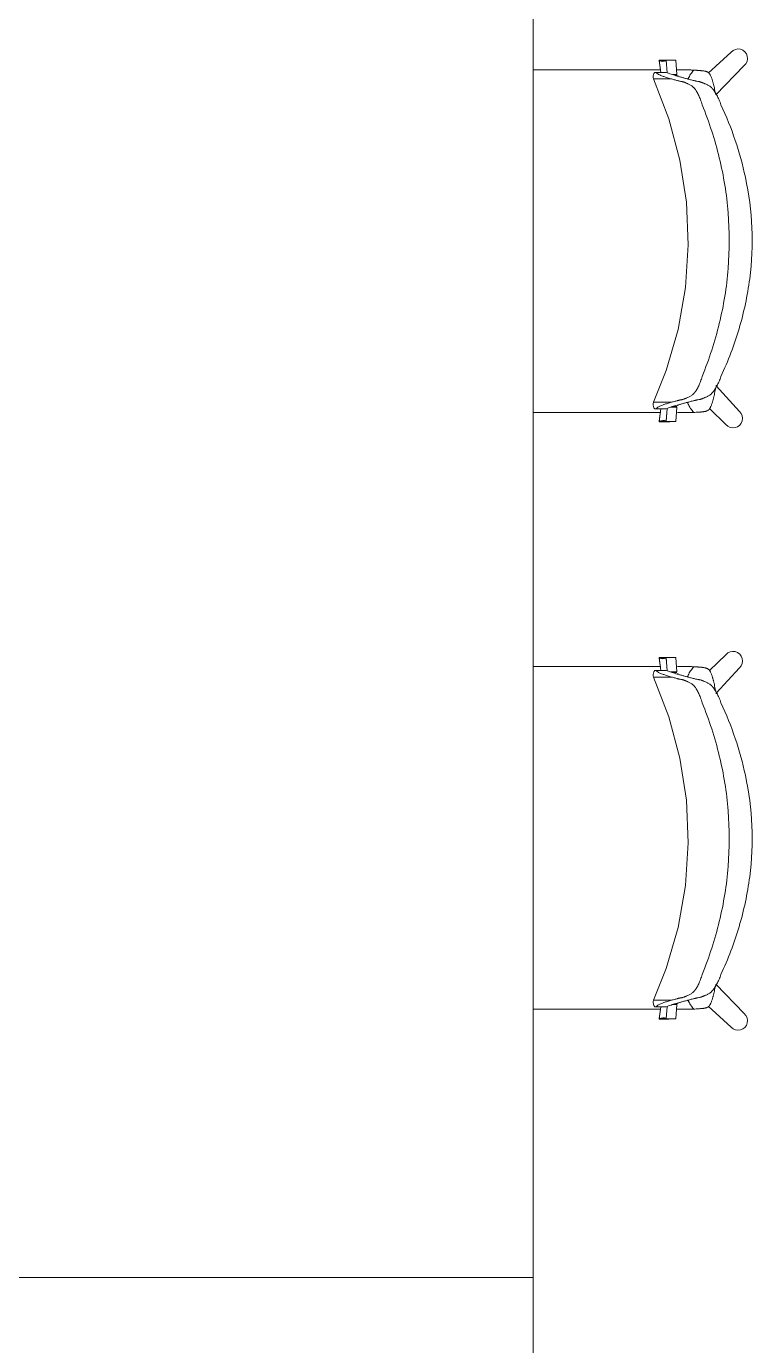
# Model space of a CAD drawing. Header units: millimetres. Extents: x 155927 to 295199, y -4084 to 97293.
# Drawn here: x 195597 to 196604, y 32098 to 33926 of the extents above; entities that cross this region are included whole.
import ezdxf

# ---------------------------------------------------------------- set-up
doc = ezdxf.new("R2010")
doc.units = ezdxf.units.MM
doc.header["$MEASUREMENT"] = 0
doc.layers.add('I-FURN', color=8, linetype='CONTINUOUS', lineweight=9)

msp = doc.modelspace()

# ---------------------------------------------------------------- linework, layer by layer
at = {"layer": 'I-FURN'}
for p, q in [((196299.9, 32192.6), (196299.9, 34192.6)), ((196574.2, 33890.4), (196542.6, 33861.5)), ((196474.6, 33879.5), (196476.7, 33862.3)), ((196488, 33879.5), (196474.6, 33879.5)), ((196474.7, 33878.5), (196476.6, 33862.3)), ((196485.6, 33861.8), (196484.4, 33879.1)), ((196484.4, 33879.1), (196497.7, 33879.1)), ((196497.7, 33879.1), (196499.1, 33859.2)), ((196553, 33831.1), (196592.4, 33871.7)), ((196466.6, 33859), (196466.3, 33857.5)), ((196466.3, 33857.5), (196466.3, 33855.3)), ((196466.3, 33855.3), (196466.8, 33853.2)), ((196467.3, 33860.8), (196466.6, 33859)), ((196466.8, 33853.2), (196488.1, 33798)), ((196468.4, 33862.3), (196467.3, 33860.8)), ((196470.5, 33862.3), (196484.1, 33862.3)), ((196499.1, 33859.2), (196493.2, 33859.2)), ((196499.1, 33858.3), (196496.1, 33858.3)), ((196488.1, 33798), (196503.3, 33740.9)), ((196503.3, 33740.9), (196512.2, 33682.5)), ((196512.2, 33682.5), (196514.8, 33623.4)), ((196514.8, 33623.4), (196510.9, 33564.4)), ((196510.9, 33564.4), (196500.8, 33506.1)), ((196500.8, 33506.1), (196484.3, 33449.3)), ((196484.3, 33449.3), (196466.8, 33405.4)), ((196585.7, 33392.7), (196553.5, 33427.9)), ((196466.3, 33403.3), (196466.8, 33405.4)), ((196466.3, 33401.1), (196466.3, 33403.3)), ((196466.6, 33399.6), (196466.3, 33401.1)), ((196467.3, 33397.8), (196466.6, 33399.6)), ((196468.4, 33396.3), (196467.3, 33397.8)), ((196470.5, 33396.3), (196484.1, 33396.3)), ((196476.7, 33396.3), (196474.6, 33379.1)), ((196476.9, 33396.3), (196474.7, 33378.2)), ((196484.4, 33379.4), (196485.6, 33396.8)), ((196484.4, 33378.5), (196485.6, 33396.8)), ((196490.3, 33398.4), (196499.1, 33398.4)), ((196493.2, 33399.4), (196499.1, 33399.4)), ((196499.1, 33398.4), (196497.7, 33378.5)), ((196544.2, 33396.7), (196567, 33374.5)), ((196474.7, 33378.2), (196488, 33378.2)), ((196497.7, 33378.5), (196484.4, 33378.5)), ((196474.6, 33051), (196476.7, 33033.8)), ((196474.7, 33051.9), (196476.9, 33033.8)), ((196488, 33051.9), (196474.7, 33051.9)), ((196485.6, 33033.3), (196484.4, 33051.6)), ((196484.4, 33051.6), (196497.7, 33051.6)), ((196485.6, 33033.3), (196484.4, 33050.7)), ((196497.7, 33051.6), (196499.1, 33031.7)), ((196567, 33055.6), (196544.2, 33033.5)), ((196466.2, 33028.4), (196466.4, 33029.9)), ((196466.3, 33026.5), (196466.2, 33028.4)), ((196466.8, 33024.7), (196466.3, 33026.5)), ((196466.4, 33029.9), (196467.2, 33032)), ((196467.2, 33032), (196468.4, 33033.8)), ((196484.1, 33033.8), (196470.5, 33033.8)), ((196499.1, 33031.7), (196490.3, 33031.7)), ((196499.1, 33030.8), (196493.2, 33030.8)), ((196553.5, 33002.3), (196585.7, 33037.4)), ((196466.8, 33024.7), (196488.1, 32969.6)), ((196488.1, 32969.6), (196503.3, 32912.4)), ((196503.3, 32912.4), (196512.2, 32854)), ((196512.2, 32854), (196514.8, 32794.9)), ((196514.8, 32794.9), (196510.9, 32735.9)), ((196510.9, 32735.9), (196500.8, 32677.7)), ((196500.8, 32677.7), (196484.3, 32620.9)), ((196484.3, 32620.9), (196466.8, 32576.9)), ((196592.4, 32558.4), (196553, 32599.1)), ((196466.3, 32575.1), (196466.2, 32573.2)), ((196466.2, 32573.2), (196466.4, 32571.7)), ((196466.8, 32576.9), (196466.3, 32575.1)), ((196466.4, 32571.7), (196467.2, 32569.6)), ((196467.2, 32569.6), (196468.4, 32567.8)), ((196493.2, 32570.9), (196499.1, 32570.9)), ((196496.1, 32571.8), (196499.1, 32571.8)), ((196499.1, 32570.9), (196497.7, 32551)), ((196484.1, 32567.8), (196470.5, 32567.8)), ((196476.7, 32567.8), (196474.6, 32550.7)), ((196476.6, 32567.8), (196474.7, 32551.6)), ((196484.4, 32551), (196485.6, 32568.3)), ((196497.7, 32551), (196484.4, 32551)), ((196542.6, 32568.7), (196574.2, 32539.7)), ((196474.6, 32550.7), (196488, 32550.7)), ((196299.9, 32192.6), (194699.9, 32192.6)), ((194699.9, 32192.6), (196299.9, 32192.6)), ((196299.9, 31205.1), (196299.9, 32192.6))]:
    msp.add_line(p, q, dxfattribs=at)
for centre, start, end in [((196583.9, 33881.7), 310.4176, 138.0338), ((196577, 33383), 220.3941, 48.0104), ((196577, 33047.1), 311.9896, 139.6059), ((196583.9, 32548.4), 221.9662, 49.5824)]:
    msp.add_arc(centre, 13.1, start, end, dxfattribs=at)
for centre, major_axis, start_param, end_param in [((196480, 33896), (0, -17.4), 5.960696, 6.540192), ((196480.1, 33895), (0, -17.4), 5.960696, 6.540192), ((196493.4, 33896), (0, -17.4), 5.960696, 6.044337), ((196480, 33362.6), (0, -17.4), 2.884586, 3.464082), ((196480.1, 33361.7), (0, -17.4), 2.884586, 3.464082), ((196493.4, 33361.7), (0, -17.4), 3.380441, 3.464082), ((196480, 33067.5), (0, 17.4), 2.819103, 3.398599), ((196480.1, 33068.4), (0, 17.4), 2.819103, 3.398599), ((196493.4, 33068.4), (0, 17.4), 2.819103, 2.902745), ((196480, 32534.2), (0, 17.4), 6.026179, 6.605675), ((196480.1, 32535.1), (0, 17.4), 6.026179, 6.605675), ((196493.4, 32534.2), (0, 17.4), 0.238848, 0.322489)]:
    msp.add_ellipse(centre, major_axis=major_axis, ratio=0.978487, start_param=start_param, end_param=end_param, dxfattribs=at)
for points, knots in [([(196300, 33865.7), (196303.1, 33865.7), (196311.2, 33865.7), (196324.2, 33865.7), (196339.3, 33865.7), (196354.5, 33865.7), (196369.4, 33865.7), (196381.8, 33865.7), (196391.8, 33865.7), (196399.5, 33865.7), (196407, 33865.7), (196417, 33865.7), (196429.2, 33865.7), (196441.6, 33865.7), (196451.7, 33865.7), (196459.4, 33865.7), (196467.2, 33865.7), (196473, 33865.7), (196476.3, 33865.7), (196477, 33865.7)], [-0.5218159, -0.5218159, -0.5218159, -0.5218159, -0.5, -0.4642857, -0.4285714, -0.3928571, -0.3571429, -0.3214286, -0.3035714, -0.2857143, -0.2678571, -0.25, -0.2142857, -0.1785714, -0.1607143, -0.1428571, -0.125, -0.1071429, -0.1022726, -0.1022726, -0.1022726, -0.1022726]), ([(196467.5, 33853.2), (196467.8, 33853.2), (196468.4, 33853.2), (196470.4, 33853.2), (196474.3, 33853.2), (196481.5, 33853.2), (196488, 33853.2), (196491.8, 33853.2)], [0.4444444, 0.4444444, 0.4444444, 0.4444444, 0.5138889, 0.5833333, 0.7222222, 0.8611111, 1, 1, 1, 1]), ([(196470.5, 33862.3), (196469.9, 33862.3), (196469.1, 33862.3), (196468.4, 33862.3), (196468.3, 33862.3), (196469, 33862.3), (196469.7, 33862.3), (196470.1, 33862.3)], [0, 0, 0, 0, 0.125, 0.25, 0.375, 0.5, 0.5828112, 0.5828112, 0.5828112, 0.5828112]), ([(196491.2, 33859.9), (196493.1, 33859.2), (196496.4, 33858.1), (196501.4, 33856.7), (196505.5, 33855.6), (196509.7, 33854.4), (196514.2, 33853.2), (196518.2, 33852.1), (196521.6, 33851.3), (196523.7, 33850.7), (196525.5, 33850.3), (196527.1, 33850), (196528.8, 33849.7), (196530.6, 33849.4), (196531.9, 33849), (196533.1, 33848.7), (196533.9, 33848.3), (196534.4, 33848.1), (196534.8, 33848), (196535.2, 33847.8), (196535.7, 33847.6), (196536.6, 33847.2), (196537.9, 33846.7), (196539.6, 33846.1), (196541.3, 33845.3), (196543, 33844.4), (196544.7, 33843.3), (196546.2, 33842.1), (196547.1, 33841.1), (196547.7, 33840.6), (196548.1, 33840.1), (196548.5, 33839.6), (196549.1, 33839), (196550, 33837.7), (196551.4, 33835.9), (196552.9, 33833.4), (196555, 33829.8), (196557.5, 33824.7), (196559.3, 33820), (196560.2, 33817.4)], [0, 0, 0, 0, 0.142857, 0.214286, 0.285714, 0.357143, 0.428571, 0.5, 0.535714, 0.571429, 0.589286, 0.607143, 0.642857, 0.660714, 0.678571, 0.696429, 0.705357, 0.709821, 0.714286, 0.71875, 0.723214, 0.732143, 0.75, 0.767857, 0.785714, 0.803571, 0.821429, 0.839286, 0.848214, 0.852679, 0.857143, 0.861607, 0.866071, 0.875, 0.892857, 0.910714, 0.928571, 0.964286, 1, 1, 1, 1]), ([(196534.1, 33817.4), (196533.4, 33819.9), (196531.9, 33824.6), (196529.8, 33829.6), (196528, 33833.2), (196526.6, 33835.7), (196525.4, 33837.5), (196524.5, 33838.8), (196524, 33839.4), (196523.6, 33839.9), (196523.2, 33840.4), (196522.7, 33841), (196521.8, 33841.9), (196520.4, 33843.1), (196518.7, 33844.3), (196517, 33845.3), (196515.3, 33846.1), (196513.6, 33846.8), (196512.3, 33847.4), (196511.5, 33847.8), (196511, 33848), (196510.6, 33848.1), (196510.3, 33848.3), (196509.8, 33848.5), (196509.1, 33848.8), (196508, 33849.2), (196506.9, 33849.5), (196505.4, 33849.8), (196504, 33850), (196502.5, 33850.3), (196501.3, 33850.6), (196500.1, 33850.9), (196498.5, 33851.3), (196495.7, 33852.1), (196493.3, 33852.7), (196491.8, 33853.2)], [0, 0, 0, 0, 0.0625, 0.125, 0.15625, 0.1875, 0.21875, 0.234375, 0.242188, 0.25, 0.257812, 0.265625, 0.28125, 0.3125, 0.34375, 0.375, 0.40625, 0.4375, 0.46875, 0.484375, 0.492188, 0.5, 0.507812, 0.515625, 0.53125, 0.5625, 0.59375, 0.625, 0.6875, 0.71875, 0.75, 0.78125, 0.8125, 0.875, 1, 1, 1, 1]), ([(196522.4, 33865.5), (196520.8, 33863.6), (196518, 33859.8), (196515.5, 33855.5), (196514.3, 33853.2), (196514.1, 33852.8)], [0, 0, 0, 0, 0.02777778, 0.05555556, 0.06066679, 0.06066679, 0.06066679, 0.06066679]), ([(196522.4, 33865.5), (196523.5, 33865.4), (196525.2, 33865.3), (196527.1, 33865.2), (196528.2, 33865.1), (196529, 33865.1), (196529.8, 33865), (196530.9, 33864.9), (196532.1, 33864.8), (196533.3, 33864.7), (196534.2, 33864.6), (196534.7, 33864.6), (196535.1, 33864.5), (196535.5, 33864.5), (196536, 33864.4), (196536.9, 33864.3), (196538.1, 33864.1), (196539.4, 33863.7), (196540.7, 33863.3), (196541.9, 33862.7), (196543.1, 33861.8), (196544, 33860.8), (196544.6, 33859.9), (196545.1, 33859.3), (196545.5, 33858.6), (196546, 33857.6), (196546.5, 33856.3), (196547.2, 33854.6), (196547.8, 33852.8), (196548.3, 33851.1), (196548.8, 33849.5), (196549.2, 33847.9), (196549.6, 33846.3), (196550.1, 33844.4), (196550.7, 33842), (196551.7, 33837.5), (196552.5, 33833.8), (196553, 33831.4)], [0, 0, 0, 0, 0.0625, 0.09375, 0.109375, 0.125, 0.140625, 0.15625, 0.1875, 0.21875, 0.234375, 0.242188, 0.25, 0.257812, 0.265625, 0.28125, 0.3125, 0.34375, 0.375, 0.40625, 0.4375, 0.46875, 0.484375, 0.5, 0.515625, 0.53125, 0.5625, 0.59375, 0.625, 0.65625, 0.6875, 0.71875, 0.75, 0.78125, 0.8125, 0.875, 1, 1, 1, 1]), ([(196534.1, 33441.2), (196539, 33453.1), (196547.8, 33477.3), (196561.9, 33526.8), (196572.2, 33590.5), (196572.2, 33668), (196561.9, 33731.7), (196547.8, 33781.3), (196539, 33805.5), (196534.1, 33817.4)], [-1, -1, -1, -1, -0.9, -0.8, -0.6, -0.4, -0.2, -0.1, 0, 0, 0, 0]), ([(196560.2, 33817.4), (196567.7, 33801.4), (196580.8, 33768.5), (196596.6, 33711.6), (196605.1, 33647.1), (196602, 33576.1), (196589.5, 33518.3), (196574.3, 33473.6), (196565.2, 33451.9), (196560.2, 33441.2)], [-1, -1, -1, -1, -0.863636, -0.727273, -0.545455, -0.363636, -0.181818, -0.090909, 0, 0, 0, 0]), ([(196560.2, 33441.2), (196559.3, 33438.6), (196557.5, 33433.9), (196555, 33428.8), (196552.9, 33425.2), (196551.4, 33422.7), (196550, 33420.8), (196549.1, 33419.6), (196548.5, 33419), (196548.1, 33418.5), (196547.7, 33418), (196547.1, 33417.4), (196546.2, 33416.5), (196544.7, 33415.3), (196543, 33414.2), (196541.3, 33413.3), (196539.6, 33412.5), (196537.9, 33411.9), (196536.6, 33411.3), (196535.7, 33411), (196535.2, 33410.8), (196534.8, 33410.6), (196534.4, 33410.4), (196533.9, 33410.2), (196533.1, 33409.9), (196531.9, 33409.6), (196530.6, 33409.2), (196528.8, 33408.9), (196527.1, 33408.6), (196525.5, 33408.3), (196524.2, 33408), (196522.9, 33407.7), (196521.2, 33407.2), (196518.2, 33406.4), (196514.2, 33405.4), (196509.7, 33404.2), (196505.5, 33403), (196501.4, 33401.9), (196497.6, 33400.8), (196494.2, 33399.8), (196492.2, 33399.1), (196491.2, 33398.7)], [0, 0, 0, 0, 0.035714, 0.071429, 0.089286, 0.107143, 0.125, 0.133929, 0.138393, 0.142857, 0.147321, 0.151786, 0.160714, 0.178571, 0.196429, 0.214286, 0.232143, 0.25, 0.267857, 0.276786, 0.28125, 0.285714, 0.290179, 0.294643, 0.303571, 0.321429, 0.339286, 0.357143, 0.392857, 0.410714, 0.428571, 0.446429, 0.464286, 0.5, 0.571429, 0.642857, 0.714286, 0.785714, 0.857143, 0.928571, 1, 1, 1, 1]), ([(196491.8, 33405.4), (196493.3, 33405.9), (196495.7, 33406.5), (196498.5, 33407.3), (196500.1, 33407.7), (196501.3, 33408), (196502.5, 33408.3), (196504, 33408.6), (196505.4, 33408.8), (196506.9, 33409.1), (196508, 33409.4), (196509.1, 33409.8), (196509.8, 33410.1), (196510.3, 33410.3), (196510.6, 33410.5), (196511, 33410.6), (196511.5, 33410.8), (196512.3, 33411.2), (196513.6, 33411.8), (196515.3, 33412.5), (196517, 33413.3), (196518.7, 33414.3), (196520.4, 33415.5), (196521.8, 33416.7), (196522.7, 33417.6), (196523.2, 33418.2), (196523.6, 33418.7), (196524, 33419.2), (196524.5, 33419.8), (196525.4, 33421), (196526.6, 33422.9), (196528, 33425.4), (196529.8, 33429), (196531.9, 33434), (196533.4, 33438.7), (196534.1, 33441.2)], [0, 0, 0, 0, 0.125, 0.1875, 0.21875, 0.25, 0.28125, 0.3125, 0.375, 0.40625, 0.4375, 0.46875, 0.484375, 0.492188, 0.5, 0.507812, 0.515625, 0.53125, 0.5625, 0.59375, 0.625, 0.65625, 0.6875, 0.71875, 0.734375, 0.742188, 0.75, 0.757812, 0.765625, 0.78125, 0.8125, 0.84375, 0.875, 0.9375, 1, 1, 1, 1]), ([(196553, 33425.3), (196552.5, 33422.9), (196551.7, 33419.2), (196550.7, 33414.7), (196550.1, 33412.3), (196549.6, 33410.4), (196549.2, 33408.8), (196548.8, 33407.2), (196548.3, 33405.6), (196547.8, 33403.9), (196547.2, 33402.1), (196546.5, 33400.4), (196546, 33399.1), (196545.5, 33398.1), (196545.1, 33397.4), (196544.6, 33396.8), (196544, 33395.9), (196543.1, 33394.9), (196541.9, 33394), (196540.7, 33393.4), (196539.4, 33392.9), (196538.1, 33392.6), (196536.9, 33392.4), (196536, 33392.3), (196535.5, 33392.2), (196535.1, 33392.2), (196534.7, 33392.1), (196534.2, 33392), (196533.3, 33392), (196532.1, 33391.8), (196530.9, 33391.7), (196529.8, 33391.7), (196529, 33391.6), (196528.2, 33391.6), (196527.1, 33391.5), (196525.2, 33391.4), (196523.5, 33391.3), (196522.4, 33391.2)], [0, 0, 0, 0, 0.125, 0.1875, 0.21875, 0.25, 0.28125, 0.3125, 0.34375, 0.375, 0.40625, 0.4375, 0.46875, 0.484375, 0.5, 0.515625, 0.53125, 0.5625, 0.59375, 0.625, 0.65625, 0.6875, 0.71875, 0.734375, 0.742188, 0.75, 0.757812, 0.765625, 0.78125, 0.8125, 0.84375, 0.859375, 0.875, 0.890625, 0.90625, 0.9375, 1, 1, 1, 1]), ([(196491.8, 33405.4), (196488.8, 33405.4), (196483.4, 33405.4), (196477, 33405.4), (196472.3, 33405.4), (196469.6, 33405.4), (196468.2, 33405.4), (196467.7, 33405.4), (196467.5, 33405.4)], [0, 0, 0, 0, 0.1111111, 0.2222222, 0.3333333, 0.4444444, 0.5, 0.5555556, 0.5555556, 0.5555556, 0.5555556]), ([(196470.1, 33396.3), (196469.7, 33396.3), (196469, 33396.3), (196468.3, 33396.3), (196468.4, 33396.3), (196469.1, 33396.3), (196469.9, 33396.3), (196470.5, 33396.3)], [0.4162183, 0.4162183, 0.4162183, 0.4162183, 0.5, 0.625, 0.75, 0.875, 1, 1, 1, 1]), ([(196513.5, 33405.2), (196513.8, 33404.4), (196515.2, 33401.6), (196518, 33396.9), (196520.8, 33393.1), (196522.4, 33391.2)], [0.93303317, 0.93303317, 0.93303317, 0.93303317, 0.94444444, 0.97222222, 1, 1, 1, 1]), ([(196476.9, 33391), (196476.5, 33391), (196471, 33391), (196460.2, 33391), (196444.7, 33391), (196429.7, 33391), (196417.2, 33391), (196407.1, 33391), (196399.4, 33391), (196391.8, 33391), (196381.7, 33391), (196369.2, 33391), (196356.8, 33391), (196346.8, 33391), (196339.2, 33391), (196331.6, 33391), (196321.7, 33391), (196311.2, 33391), (196303.2, 33391), (196300.1, 33391)], [-0.896036, -0.896036, -0.896036, -0.896036, -0.8928571, -0.8571429, -0.8214286, -0.7857143, -0.75, -0.7321429, -0.7142857, -0.6964286, -0.6785714, -0.6428571, -0.6071429, -0.5892857, -0.5714286, -0.5535714, -0.5357143, -0.5, -0.4777821, -0.4777821, -0.4777821, -0.4777821]), ([(196300.1, 33039.1), (196303.2, 33039.1), (196311.2, 33039.1), (196321.7, 33039.1), (196331.6, 33039.1), (196339.2, 33039.1), (196346.8, 33039.1), (196356.8, 33039.1), (196369.2, 33039.1), (196381.7, 33039.1), (196391.8, 33039.1), (196399.4, 33039.1), (196407.1, 33039.1), (196417.2, 33039.1), (196429.7, 33039.1), (196444.7, 33039.1), (196460.2, 33039.1), (196470.9, 33039.1), (196476.5, 33039.1), (196476.9, 33039.1)], [-0.5222179, -0.5222179, -0.5222179, -0.5222179, -0.5, -0.4642857, -0.4464286, -0.4285714, -0.4107143, -0.3928571, -0.3571429, -0.3214286, -0.3035714, -0.2857143, -0.2678571, -0.25, -0.2142857, -0.1785714, -0.1428571, -0.1071429, -0.103964, -0.103964, -0.103964, -0.103964]), ([(196470.5, 33033.8), (196469.9, 33033.8), (196469.1, 33033.8), (196468.4, 33033.8), (196468.3, 33033.8), (196469, 33033.8), (196469.7, 33033.8), (196470.1, 33033.8)], [0, 0, 0, 0, 0.125, 0.25, 0.375, 0.5, 0.5837817, 0.5837817, 0.5837817, 0.5837817]), ([(196491.2, 33031.4), (196493.1, 33030.7), (196496.4, 33029.7), (196501.4, 33028.2), (196505.5, 33027.1), (196509.7, 33025.9), (196514.2, 33024.7), (196518.2, 33023.7), (196521.6, 33022.8), (196523.7, 33022.2), (196525.5, 33021.8), (196527.1, 33021.5), (196528.8, 33021.2), (196530.6, 33020.9), (196531.9, 33020.6), (196533.1, 33020.2), (196533.9, 33019.9), (196534.4, 33019.7), (196534.8, 33019.5), (196535.2, 33019.4), (196535.7, 33019.1), (196536.6, 33018.8), (196537.9, 33018.3), (196539.6, 33017.6), (196541.3, 33016.8), (196543, 33015.9), (196544.7, 33014.8), (196546.2, 33013.6), (196547.1, 33012.7), (196547.7, 33012.1), (196548.1, 33011.6), (196548.5, 33011.1), (196549.1, 33010.5), (196550, 33009.3), (196551.4, 33007.4), (196552.9, 33004.9), (196555, 33001.3), (196557.5, 32996.2), (196559.3, 32991.5), (196560.2, 32989)], [0, 0, 0, 0, 0.142857, 0.214286, 0.285714, 0.357143, 0.428571, 0.5, 0.535714, 0.571429, 0.589286, 0.607143, 0.642857, 0.660714, 0.678571, 0.696429, 0.705357, 0.709821, 0.714286, 0.71875, 0.723214, 0.732143, 0.75, 0.767857, 0.785714, 0.803571, 0.821429, 0.839286, 0.848214, 0.852679, 0.857143, 0.861607, 0.866071, 0.875, 0.892857, 0.910714, 0.928571, 0.964286, 1, 1, 1, 1]), ([(196522.4, 33038.9), (196520.8, 33037), (196518, 33033.2), (196515.2, 33028.5), (196513.8, 33025.7), (196513.5, 33024.9)], [0, 0, 0, 0, 0.02777778, 0.05555556, 0.06696683, 0.06696683, 0.06696683, 0.06696683]), ([(196522.4, 33038.9), (196523.5, 33038.8), (196525.2, 33038.7), (196527.1, 33038.6), (196528.2, 33038.6), (196529, 33038.5), (196529.8, 33038.4), (196530.9, 33038.4), (196532.1, 33038.3), (196533.3, 33038.2), (196534.2, 33038.1), (196534.7, 33038), (196535.1, 33038), (196535.5, 33037.9), (196536, 33037.8), (196536.9, 33037.7), (196538.1, 33037.5), (196539.4, 33037.2), (196540.7, 33036.7), (196541.9, 33036.1), (196543.1, 33035.2), (196544, 33034.2), (196544.6, 33033.4), (196545.1, 33032.7), (196545.5, 33032), (196546, 33031), (196546.5, 33029.7), (196547.2, 33028), (196547.8, 33026.2), (196548.3, 33024.5), (196548.8, 33022.9), (196549.2, 33021.4), (196549.6, 33019.7), (196550.1, 33017.9), (196550.7, 33015.4), (196551.7, 33011), (196552.5, 33007.2), (196553, 33004.9)], [0, 0, 0, 0, 0.0625, 0.09375, 0.109375, 0.125, 0.140625, 0.15625, 0.1875, 0.21875, 0.234375, 0.242188, 0.25, 0.257812, 0.265625, 0.28125, 0.3125, 0.34375, 0.375, 0.40625, 0.4375, 0.46875, 0.484375, 0.5, 0.515625, 0.53125, 0.5625, 0.59375, 0.625, 0.65625, 0.6875, 0.71875, 0.75, 0.78125, 0.8125, 0.875, 1, 1, 1, 1]), ([(196467.5, 33024.7), (196467.8, 33024.7), (196468.4, 33024.7), (196470.4, 33024.7), (196474.3, 33024.7), (196481.5, 33024.7), (196488, 33024.7), (196491.8, 33024.7)], [0.4444444, 0.4444444, 0.4444444, 0.4444444, 0.5138889, 0.5833333, 0.7222222, 0.8611111, 1, 1, 1, 1]), ([(196534.1, 32989), (196533.4, 32991.4), (196531.9, 32996.1), (196529.8, 33001.2), (196528, 33004.7), (196526.6, 33007.2), (196525.4, 33009.1), (196524.5, 33010.3), (196524, 33010.9), (196523.6, 33011.4), (196523.2, 33011.9), (196522.7, 33012.5), (196521.8, 33013.5), (196520.4, 33014.7), (196518.7, 33015.8), (196517, 33016.8), (196515.3, 33017.6), (196513.6, 33018.4), (196512.3, 33018.9), (196511.5, 33019.3), (196511, 33019.5), (196510.6, 33019.7), (196510.3, 33019.8), (196509.8, 33020), (196509.1, 33020.3), (196508, 33020.7), (196506.9, 33021), (196505.4, 33021.3), (196504, 33021.5), (196502.5, 33021.8), (196501.3, 33022.1), (196500.1, 33022.4), (196498.5, 33022.8), (196495.7, 33023.6), (196493.3, 33024.3), (196491.8, 33024.7)], [0, 0, 0, 0, 0.0625, 0.125, 0.15625, 0.1875, 0.21875, 0.234375, 0.242188, 0.25, 0.257812, 0.265625, 0.28125, 0.3125, 0.34375, 0.375, 0.40625, 0.4375, 0.46875, 0.484375, 0.492188, 0.5, 0.507812, 0.515625, 0.53125, 0.5625, 0.59375, 0.625, 0.6875, 0.71875, 0.75, 0.78125, 0.8125, 0.875, 1, 1, 1, 1]), ([(196534.1, 32612.7), (196539, 32624.6), (196547.8, 32648.8), (196561.9, 32698.4), (196572.2, 32762.1), (196572.2, 32839.6), (196561.9, 32903.3), (196547.8, 32952.9), (196539, 32977), (196534.1, 32989)], [-1, -1, -1, -1, -0.9, -0.8, -0.6, -0.4, -0.2, -0.1, 0, 0, 0, 0]), ([(196560.2, 32989), (196567.7, 32972.9), (196580.8, 32940), (196596.6, 32883.1), (196605.1, 32818.6), (196602, 32747.6), (196589.5, 32689.8), (196574.3, 32645.1), (196565.2, 32623.4), (196560.2, 32612.7)], [-1, -1, -1, -1, -0.863636, -0.727273, -0.545455, -0.363636, -0.181818, -0.090909, 0, 0, 0, 0]), ([(196560.2, 32612.7), (196559.3, 32610.2), (196557.5, 32605.4), (196555, 32600.3), (196552.9, 32596.7), (196551.4, 32594.2), (196550, 32592.4), (196549.1, 32591.2), (196548.5, 32590.5), (196548.1, 32590), (196547.7, 32589.6), (196547.1, 32589), (196546.2, 32588), (196544.7, 32586.9), (196543, 32585.7), (196541.3, 32584.8), (196539.6, 32584.1), (196537.9, 32583.4), (196536.6, 32582.9), (196535.7, 32582.5), (196535.2, 32582.3), (196534.8, 32582.1), (196534.4, 32582), (196533.9, 32581.8), (196533.1, 32581.5), (196531.9, 32581.1), (196530.6, 32580.8), (196528.8, 32580.4), (196527.1, 32580.1), (196525.5, 32579.8), (196524.2, 32579.5), (196522.9, 32579.2), (196521.2, 32578.7), (196518.2, 32578), (196514.2, 32576.9), (196509.7, 32575.7), (196505.5, 32574.6), (196501.4, 32573.4), (196497.6, 32572.4), (196494.2, 32571.3), (196492.2, 32570.6), (196491.2, 32570.3)], [0, 0, 0, 0, 0.035714, 0.071429, 0.089286, 0.107143, 0.125, 0.133929, 0.138393, 0.142857, 0.147321, 0.151786, 0.160714, 0.178571, 0.196429, 0.214286, 0.232143, 0.25, 0.267857, 0.276786, 0.28125, 0.285714, 0.290179, 0.294643, 0.303571, 0.321429, 0.339286, 0.357143, 0.392857, 0.410714, 0.428571, 0.446429, 0.464286, 0.5, 0.571429, 0.642857, 0.714286, 0.785714, 0.857143, 0.928571, 1, 1, 1, 1]), ([(196491.8, 32576.9), (196493.3, 32577.4), (196495.7, 32578), (196498.5, 32578.8), (196500.1, 32579.2), (196501.3, 32579.6), (196502.5, 32579.8), (196504, 32580.1), (196505.4, 32580.3), (196506.9, 32580.6), (196508, 32581), (196509.1, 32581.3), (196509.8, 32581.6), (196510.3, 32581.8), (196510.6, 32582), (196511, 32582.1), (196511.5, 32582.4), (196512.3, 32582.7), (196513.6, 32583.3), (196515.3, 32584), (196517, 32584.8), (196518.7, 32585.8), (196520.4, 32587), (196521.8, 32588.2), (196522.7, 32589.2), (196523.2, 32589.7), (196523.6, 32590.2), (196524, 32590.7), (196524.5, 32591.4), (196525.4, 32592.6), (196526.6, 32594.4), (196528, 32596.9), (196529.8, 32600.5), (196531.9, 32605.5), (196533.4, 32610.2), (196534.1, 32612.7)], [0, 0, 0, 0, 0.125, 0.1875, 0.21875, 0.25, 0.28125, 0.3125, 0.375, 0.40625, 0.4375, 0.46875, 0.484375, 0.492188, 0.5, 0.507812, 0.515625, 0.53125, 0.5625, 0.59375, 0.625, 0.65625, 0.6875, 0.71875, 0.734375, 0.742188, 0.75, 0.757812, 0.765625, 0.78125, 0.8125, 0.84375, 0.875, 0.9375, 1, 1, 1, 1]), ([(196553, 32598.7), (196552.5, 32596.3), (196551.7, 32592.6), (196550.7, 32588.2), (196550.1, 32585.7), (196549.6, 32583.9), (196549.2, 32582.2), (196548.8, 32580.6), (196548.3, 32579), (196547.8, 32577.3), (196547.2, 32575.5), (196546.5, 32573.8), (196546, 32572.5), (196545.5, 32571.5), (196545.1, 32570.9), (196544.6, 32570.2), (196544, 32569.3), (196543.1, 32568.3), (196541.9, 32567.4), (196540.7, 32566.8), (196539.4, 32566.4), (196538.1, 32566), (196536.9, 32565.8), (196536, 32565.7), (196535.5, 32565.6), (196535.1, 32565.6), (196534.7, 32565.5), (196534.2, 32565.5), (196533.3, 32565.4), (196532.1, 32565.3), (196530.9, 32565.2), (196529.8, 32565.1), (196529, 32565), (196528.2, 32565), (196527.1, 32564.9), (196525.2, 32564.8), (196523.5, 32564.7), (196522.4, 32564.6)], [0, 0, 0, 0, 0.125, 0.1875, 0.21875, 0.25, 0.28125, 0.3125, 0.34375, 0.375, 0.40625, 0.4375, 0.46875, 0.484375, 0.5, 0.515625, 0.53125, 0.5625, 0.59375, 0.625, 0.65625, 0.6875, 0.71875, 0.734375, 0.742188, 0.75, 0.757812, 0.765625, 0.78125, 0.8125, 0.84375, 0.859375, 0.875, 0.890625, 0.90625, 0.9375, 1, 1, 1, 1]), ([(196491.8, 32576.9), (196488.8, 32576.9), (196483.4, 32576.9), (196477, 32576.9), (196472.3, 32576.9), (196469.6, 32576.9), (196468.2, 32576.9), (196467.7, 32576.9), (196467.5, 32576.9)], [0, 0, 0, 0, 0.1111111, 0.2222222, 0.3333333, 0.4444444, 0.5, 0.5555556, 0.5555556, 0.5555556, 0.5555556]), ([(196514.1, 32577.3), (196514.3, 32576.9), (196515.5, 32574.6), (196518, 32570.3), (196520.8, 32566.5), (196522.4, 32564.6)], [0.93933321, 0.93933321, 0.93933321, 0.93933321, 0.94444444, 0.97222222, 1, 1, 1, 1]), ([(196477, 32564.4), (196476.3, 32564.4), (196473, 32564.4), (196467.2, 32564.4), (196459.4, 32564.4), (196451.7, 32564.4), (196441.6, 32564.4), (196429.2, 32564.4), (196417, 32564.4), (196407, 32564.4), (196399.5, 32564.4), (196391.8, 32564.4), (196381.8, 32564.4), (196369.4, 32564.4), (196354.5, 32564.4), (196339.3, 32564.4), (196324.2, 32564.4), (196311.2, 32564.4), (196303.1, 32564.4), (196300, 32564.4)], [-0.8977274, -0.8977274, -0.8977274, -0.8977274, -0.8928571, -0.875, -0.8571429, -0.8392857, -0.8214286, -0.7857143, -0.75, -0.7321429, -0.7142857, -0.6964286, -0.6785714, -0.6428571, -0.6071429, -0.5714286, -0.5357143, -0.5, -0.4781841, -0.4781841, -0.4781841, -0.4781841]), ([(196470.1, 32567.8), (196469.7, 32567.8), (196469, 32567.8), (196468.3, 32567.8), (196468.4, 32567.8), (196469.1, 32567.8), (196469.9, 32567.8), (196470.5, 32567.8)], [0.4171888, 0.4171888, 0.4171888, 0.4171888, 0.5, 0.625, 0.75, 0.875, 1, 1, 1, 1])]:
    msp.add_open_spline(points, degree=3, knots=knots, dxfattribs=at)
for points in [[(196491.8, 33853.2), (196489.8, 33853.7), (196485.9, 33854.8), (196481, 33856.5), (196476.8, 33858), (196473.5, 33859.5), (196471.4, 33861), (196470.7, 33861.9), (196470.5, 33862.3)], [(196484.1, 33862.3), (196485.2, 33861.9), (196487.5, 33861.1), (196489.9, 33860.3), (196491.2, 33859.9)], [(196499.6, 33865.7), (196506.1, 33865.7), (196512.4, 33865.7), (196518.6, 33865.7)], [(196500.7, 33857), (196500.4, 33857.4), (196500.1, 33857.8), (196499.9, 33858.1)], [(196518.6, 33865.7), (196519.2, 33865.6), (196520.5, 33865.6), (196521.8, 33865.5), (196522.4, 33865.5)], [(196553.7, 33428.9), (196553.5, 33427.7), (196553.3, 33426.5), (196553, 33425.3)], [(196553, 33425.3), (196553.3, 33426.5), (196553.5, 33427.7), (196553.7, 33428.9)], [(196470.5, 33396.3), (196470.7, 33396.7), (196471.4, 33397.6), (196473.5, 33399.1), (196476.8, 33400.6), (196481, 33402.1), (196485.9, 33403.8), (196489.8, 33404.9), (196491.8, 33405.4)], [(196491.2, 33398.7), (196489.9, 33398.3), (196487.5, 33397.5), (196485.2, 33396.7), (196484.1, 33396.3)], [(196499.9, 33400.5), (196500.1, 33400.9), (196500.4, 33401.2), (196500.7, 33401.6)], [(196518.6, 33391), (196512.5, 33391), (196506.2, 33391), (196499.7, 33391)], [(196522.4, 33391.2), (196521.8, 33391.2), (196520.5, 33391.1), (196519.2, 33391), (196518.6, 33391)], [(196491.8, 33024.7), (196489.8, 33025.2), (196485.9, 33026.3), (196481, 33028), (196476.8, 33029.5), (196473.5, 33031), (196471.4, 33032.5), (196470.7, 33033.4), (196470.5, 33033.8)], [(196484.1, 33033.8), (196485.2, 33033.4), (196487.5, 33032.6), (196489.9, 33031.8), (196491.2, 33031.4)], [(196499.7, 33039.1), (196506.2, 33039.1), (196512.5, 33039.1), (196518.6, 33039.1)], [(196500.7, 33028.5), (196500.4, 33028.9), (196500.1, 33029.3), (196499.9, 33029.6)], [(196518.6, 33039.1), (196519.2, 33039.1), (196520.5, 33039), (196521.8, 33038.9), (196522.4, 33038.9)], [(196553.7, 33001.2), (196553.5, 33002.4), (196553.3, 33003.6), (196553, 33004.9)], [(196553, 33004.9), (196553.3, 33003.7), (196553.5, 33002.5), (196553.7, 33001.3)], [(196470.5, 32567.8), (196470.7, 32568.3), (196471.4, 32569.2), (196473.5, 32570.7), (196476.8, 32572.1), (196481, 32573.7), (196485.9, 32575.3), (196489.8, 32576.4), (196491.8, 32576.9)], [(196491.2, 32570.3), (196489.9, 32569.9), (196487.5, 32569), (196485.2, 32568.2), (196484.1, 32567.8)], [(196499.9, 32572), (196500.1, 32572.4), (196500.4, 32572.8), (196500.7, 32573.2)], [(196518.6, 32564.4), (196512.4, 32564.4), (196506.1, 32564.4), (196499.6, 32564.4)], [(196522.4, 32564.6), (196521.8, 32564.6), (196520.5, 32564.5), (196519.2, 32564.5), (196518.6, 32564.4)]]:
    msp.add_open_spline(points, degree=3, dxfattribs=at)

doc.saveas('drawing.dxf')
